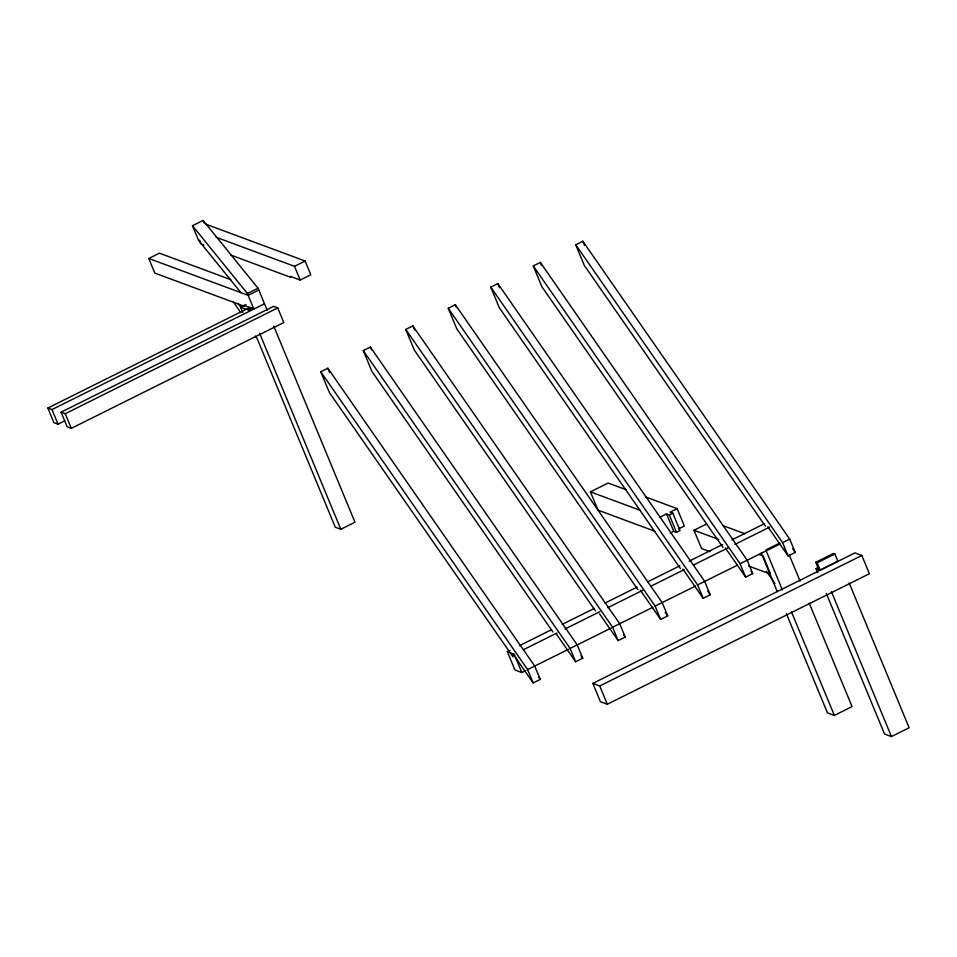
<?xml version="1.0" encoding="UTF-8"?>
<svg xmlns="http://www.w3.org/2000/svg" width="957" height="957" viewBox="0 0 957 957"><rect width="100%" height="100%" fill="white"/><g stroke="black" fill="none" stroke-linecap="round" stroke-linejoin="round"><path stroke-width="1.44" d="M240.925 292.651L198.53 240.327L192.477 225.708L203.099 220.421L258.043 288.224L267.23 310.403M192.477 225.708L247.42 293.512L253.856 309.051L244.191 305.462L244.226 306.252L154.819 273.092L148.766 258.462L159.388 253.174L230.793 279.659M216.079 237.228L294.493 266.309L305.116 261.022L310.798 274.731L300.175 280.03L290.509 276.441L290.545 277.231L230.47 254.945M247.42 293.512L258.043 288.224M258.797 290.043L248.174 295.342L148.766 258.462M242.815 312.449L240.65 307.233L245.961 304.577M64.729 420.865L58.054 424.19L53.903 422.659L47.85 408.029L250.16 307.293M252.277 307.436L247.552 309.793L248.94 310.295L253.653 307.951M47.85 408.029L51.989 409.572L264.479 303.764M61.104 412.18L273.594 306.36L277.733 307.903L283.798 322.533L71.308 428.341L67.169 426.798L61.104 412.18L65.243 413.711L277.733 307.903M320.762 371.747L327.844 368.23L534.7 666.036L540.238 679.41L533.145 682.927L512.88 653.751L513.012 656.897L329.328 392.442L320.762 371.747L527.606 669.565L533.145 682.927M552.967 632.063L371.83 371.28L363.265 350.585L370.347 347.068L577.191 644.874L582.729 658.249L575.647 661.766L556.22 633.809M595.457 610.901L414.333 350.106L405.756 329.423L412.838 325.906L619.693 623.713L625.232 637.087L618.15 640.604L599.572 613.856M637.96 589.739L456.824 328.945L448.259 308.262L455.341 304.745L662.184 602.551L667.723 615.925L660.641 619.442L640.377 590.266M680.451 568.578L499.327 307.783L490.762 287.1L497.843 283.571L704.687 581.389L710.226 594.764L703.144 598.281L682.879 569.104M722.954 547.416L541.818 286.622L533.252 265.938L540.334 262.409L747.178 560.228L752.716 573.602L745.635 577.119L725.37 547.942M765.456 526.254L584.32 265.46L575.755 244.777L582.837 241.248L789.681 539.066L795.219 552.44L788.137 555.957L767.873 526.781M255.22 336.051L257.014 338.264L335.285 527.247L340.812 529.293L354.975 522.235L273.786 326.217M654.899 531.255L597.993 510.141L590.421 491.862L608.126 483.046L626.069 489.697M659.457 517.462L666.539 513.945L669.302 514.962L672.843 513.203L680.032 530.573L676.491 532.331L673.728 531.314L670.187 533.073M678.453 528.958L684.351 526.015L677.161 508.646L670.079 512.174L672.843 513.203M709.879 551.639L701.553 548.552L693.981 530.274L706.625 523.969M525.848 670.546L521.84 672.544L514.938 669.984L507.354 651.705L510.033 650.377M519.388 645.712L551.483 629.73M562.178 624.407L594.273 608.425M604.968 603.101L637.051 587.12M647.757 581.796L679.841 565.814M689.207 561.149L722.631 544.509M731.985 539.844L764.081 523.874M523.623 649.6L557.046 632.96M565.073 628.964L599.836 611.655M607.862 607.659L642.626 590.349M650.64 586.354L684.076 569.702M693.43 565.049L728.193 547.739M734.88 544.401L769.643 527.092M779.728 543.026L765.815 549.952L782.383 589.943M527.606 669.565L568.637 649.241M363.265 350.585L570.109 648.403L611.415 627.936M405.756 329.423L612.612 627.242L652.865 607.3M448.259 308.262L655.102 606.08L695.655 585.995M490.762 287.1L697.605 584.918L737.105 565.348M533.252 265.938L740.096 563.757L779.895 544.043M575.755 244.777L782.599 542.595L789.681 539.066M815.735 562.273L833.439 553.457L834.827 553.971L837.854 561.28L820.149 570.097L817.111 562.788L815.735 562.273L818.761 569.582L815.998 568.566L817.721 572.705M817.111 562.788L834.827 553.971M815.998 568.566L818.534 567.31M592.838 683.406L854.912 552.907L861.814 555.467L869.387 573.745L607.312 704.244L600.41 701.684L592.838 683.406L599.74 685.966L861.814 555.467M786.331 613.581L827.446 712.857L834.36 715.417L852.065 706.589L809.227 603.185M826.286 593.388L884.543 734.019L891.446 736.579L909.15 727.763L849.182 582.992M205.707 224.153L305.116 261.022M203.937 245.1L201.137 244.071L199.487 240.075M240.65 307.233L246.176 309.278M645.401 496.874L677.161 508.646M722.726 525.549L744.821 533.743M590.421 491.862L640.125 510.296M693.981 530.274L718.827 539.485M758.877 554.342L763.016 555.873L770.206 573.243L768.136 572.477L768.172 573.267L748.745 566.054M507.354 651.705L514.268 654.265L521.84 672.544M792.683 548.792L795.219 552.44M766.473 571.341L774.979 583.591M751.03 571.162L752.716 573.602M707.69 591.115L710.226 594.764M665.199 612.277L667.723 615.925M623.545 634.647L625.232 637.087M581.043 655.808L582.729 658.249M538.54 676.97L540.238 679.41M237.934 303.273L241.343 308.178M233.101 301.539L240.757 312.556M831.477 591.809L891.446 736.579M789.238 554.928L800.088 581.126M782.599 542.595L788.137 555.957M791.523 612.002L834.36 715.417M761.198 552.907L777.192 591.51M740.096 563.757L745.635 577.119M582.837 241.248L584.548 245.387M669.302 514.962L676.491 532.331M697.605 584.918L703.144 598.281M666.539 513.945L673.728 531.314M540.334 262.409L541.483 265.173M655.102 606.08L660.641 619.442M497.843 283.571L499.554 287.71M612.612 627.242L618.15 640.604M455.341 304.745L456.489 307.496M599.74 685.966L607.312 704.244M570.109 648.403L575.647 661.766M412.838 325.906L414.56 330.033M370.347 347.068L371.483 349.819M294.493 266.309L300.175 280.03M327.844 368.23L329.567 372.357M259.622 333.275L340.812 529.293M203.099 220.421L204.2 223.077M65.243 413.711L71.308 428.341M51.989 409.572L58.054 424.19"/></g></svg>
